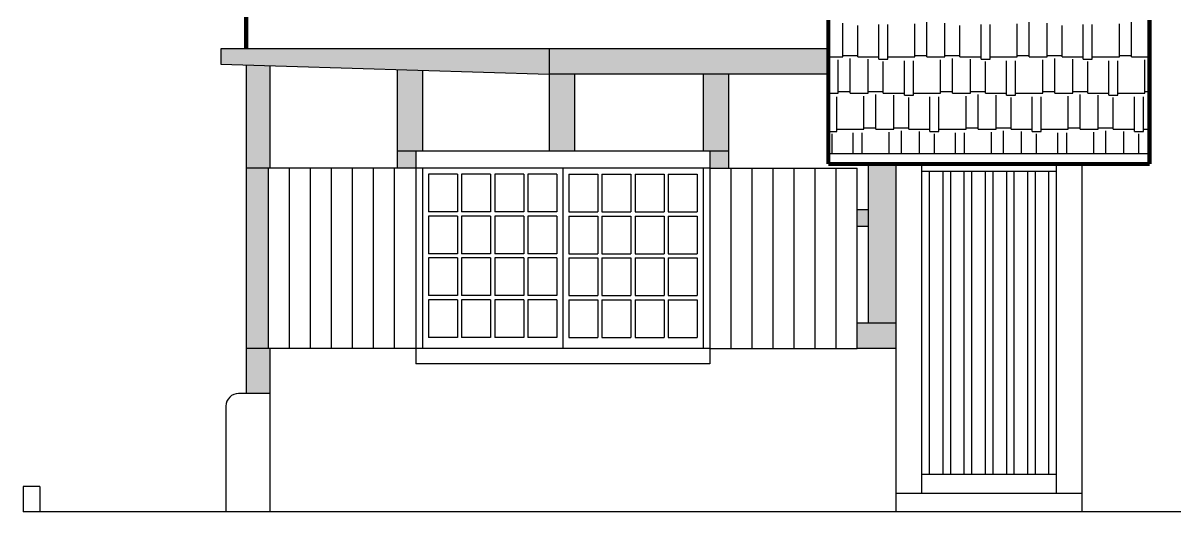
# Model space of a CAD drawing. Header units: inches. Extents: x 152 to 882, y 200 to 1468.
# Drawn here: x 152.4 to 420.4, y 1177.3 to 1290.9 of the extents above; entities that cross this region are included whole.
import ezdxf

# ---------------------------------------------------------------- set-up
doc = ezdxf.new("R2010")
doc.units = ezdxf.units.IN
doc.header["$LTSCALE"] = 200
doc.header["$MEASUREMENT"] = 0
doc.layers.get('0').update_dxf_attribs({"linetype": 'CONTINUOUS'})
for name, color, linetype in [('15', 92, 'CONTINUOUS'), ('25', 5, 'CONTINUOUS'), ('35', 7, 'CONTINUOUS'), ('45', 7, 'CONTINUOUS')]:
    doc.layers.add(name, color=color, linetype=linetype)

# ---------------------------------------------------------------- blocks, each defined once
blk = doc.blocks.new('*X4')
at = {"color": 0}
for p, q in [((79253.56, 32427.28), (79253.56, 32631.75)), ((79858.08, 32427.28), (79858.08, 32631.75)), ((80462.6, 32427.28), (80462.6, 32631.75)), ((78755.72, 32427.28), (78755.72, 32627.305)), ((78844.62, 32427.28), (78844.62, 32613.97)), ((78969.08, 32413.945), (78969.08, 32618.415)), ((79022.42, 32413.945), (79022.42, 32618.415)), ((79182.44, 32427.28), (79182.44, 32622.86)), ((79360.24, 32427.28), (79360.24, 32627.305)), ((79449.14, 32427.28), (79449.14, 32613.97)), ((79573.6, 32413.945), (79573.6, 32618.415)), ((79626.94, 32413.945), (79626.94, 32618.415)), ((79786.96, 32427.28), (79786.96, 32622.86)), ((79964.76, 32427.28), (79964.76, 32627.305)), ((80053.66, 32427.28), (80053.66, 32613.97)), ((80178.12, 32413.945), (80178.12, 32618.415)), ((80231.46, 32413.945), (80231.46, 32618.415)), ((80391.48, 32427.28), (80391.48, 32622.86)), ((80569.28, 32427.28), (80569.28, 32627.305)), ((78670.428, 32427.28), (78755.72, 32427.28)), ((78755.72, 32436.17), (78844.62, 32436.17)), ((78844.62, 32427.28), (78969.08, 32427.28)), ((79022.42, 32427.28), (79182.44, 32427.28)), ((79182.44, 32436.17), (79253.56, 32436.17)), ((79253.56, 32427.28), (79360.24, 32427.28)), ((79360.24, 32436.17), (79449.14, 32436.17)), ((79449.14, 32427.28), (79573.6, 32427.28)), ((79626.94, 32427.28), (79786.96, 32427.28)), ((79786.96, 32436.17), (79858.08, 32436.17)), ((79858.08, 32427.28), (79964.76, 32427.28)), ((79964.76, 32436.17), (80053.66, 32436.17)), ((80053.66, 32427.28), (80178.12, 32427.28)), ((80231.46, 32427.28), (80391.48, 32427.28)), ((80391.48, 32436.17), (80462.6, 32436.17)), ((80462.6, 32427.28), (80569.28, 32427.28)), ((80569.28, 32436.17), (80570.428, 32436.17)), ((78729.05, 32213.92), (78729.05, 32409.5)), ((78800.17, 32213.92), (78800.17, 32418.39)), ((78906.85, 32213.92), (78906.85, 32413.945)), ((78969.08, 32413.945), (79022.42, 32413.945)), ((78995.75, 32213.92), (78995.75, 32400.61)), ((79120.21, 32200.585), (79120.21, 32405.055)), ((79173.55, 32200.585), (79173.55, 32405.055)), ((79333.57, 32213.92), (79333.57, 32409.5)), ((79404.69, 32213.92), (79404.69, 32418.39)), ((79511.37, 32213.92), (79511.37, 32413.945)), ((79573.6, 32413.945), (79626.94, 32413.945)), ((79600.27, 32213.92), (79600.27, 32400.61)), ((79724.73, 32200.585), (79724.73, 32405.055)), ((79778.07, 32200.585), (79778.07, 32405.055)), ((79938.09, 32213.92), (79938.09, 32409.5)), ((80009.21, 32213.92), (80009.21, 32418.39)), ((80115.89, 32213.92), (80115.89, 32413.945)), ((80178.12, 32413.945), (80231.46, 32413.945)), ((80204.79, 32213.92), (80204.79, 32400.61)), ((80329.25, 32200.585), (80329.25, 32405.055)), ((80382.59, 32200.585), (80382.59, 32405.055)), ((80542.61, 32213.92), (80542.61, 32409.5)), ((78729.05, 32222.81), (78800.17, 32222.81)), ((78906.85, 32222.81), (78995.75, 32222.81)), ((79333.57, 32222.81), (79404.69, 32222.81)), ((79511.37, 32222.81), (79600.27, 32222.81)), ((79938.09, 32222.81), (80009.21, 32222.81)), ((80115.89, 32222.81), (80204.79, 32222.81)), ((80542.61, 32222.81), (80570.428, 32222.81)), ((78670.428, 32213.92), (78729.05, 32213.92)), ((78720.16, 31987.225), (78720.16, 32191.695)), ((78800.17, 32213.92), (78906.85, 32213.92)), ((78880.18, 32000.56), (78880.18, 32196.14)), ((78951.3, 32000.56), (78951.3, 32205.03)), ((78995.75, 32213.92), (79120.21, 32213.92)), ((79057.98, 32000.56), (79057.98, 32200.585)), ((79120.21, 32200.585), (79173.55, 32200.585)), ((79146.88, 32000.56), (79146.88, 32187.25)), ((79173.55, 32213.92), (79333.57, 32213.92)), ((79271.34, 31987.225), (79271.34, 32191.695)), ((79324.68, 31987.225), (79324.68, 32191.695)), ((79404.69, 32213.92), (79511.37, 32213.92)), ((79484.7, 32000.56), (79484.7, 32196.14)), ((79555.82, 32000.56), (79555.82, 32205.03)), ((79600.27, 32213.92), (79724.73, 32213.92)), ((79662.5, 32000.56), (79662.5, 32200.585)), ((79724.73, 32200.585), (79778.07, 32200.585)), ((79751.4, 32000.56), (79751.4, 32187.25)), ((79778.07, 32213.92), (79938.09, 32213.92)), ((79875.86, 31987.225), (79875.86, 32191.695)), ((79929.2, 31987.225), (79929.2, 32191.695)), ((80009.21, 32213.92), (80115.89, 32213.92)), ((80089.22, 32000.56), (80089.22, 32196.14)), ((80160.34, 32000.56), (80160.34, 32205.03)), ((80204.79, 32213.92), (80329.25, 32213.92)), ((80267.02, 32000.56), (80267.02, 32200.585)), ((80329.25, 32200.585), (80382.59, 32200.585)), ((80355.92, 32000.56), (80355.92, 32187.25)), ((80382.59, 32213.92), (80542.61, 32213.92)), ((80480.38, 31987.225), (80480.38, 32191.695)), ((80533.72, 31987.225), (80533.72, 32191.695)), ((78670.428, 31987.225), (78720.16, 31987.225)), ((78693.49, 31855), (78693.49, 31973.89)), ((78720.16, 32000.56), (78880.18, 32000.56)), ((78817.95, 31855), (78817.95, 31978.335)), ((78871.29, 31855), (78871.29, 31978.335)), ((78880.18, 32009.45), (78951.3, 32009.45)), ((78951.3, 32000.56), (79057.98, 32000.56)), ((79031.31, 31855), (79031.31, 31982.78)), ((79057.98, 32009.45), (79146.88, 32009.45)), ((79102.43, 31855), (79102.43, 31991.67)), ((79146.88, 32000.56), (79271.34, 32000.56)), ((79209.11, 31855), (79209.11, 31987.225)), ((79271.34, 31987.225), (79324.68, 31987.225)), ((79298.01, 31855), (79298.01, 31973.89)), ((79324.68, 32000.56), (79484.7, 32000.56)), ((79422.47, 31855), (79422.47, 31978.335)), ((79475.81, 31855), (79475.81, 31978.335)), ((79484.7, 32009.45), (79555.82, 32009.45)), ((79555.82, 32000.56), (79662.5, 32000.56)), ((79635.83, 31855), (79635.83, 31982.78)), ((79662.5, 32009.45), (79751.4, 32009.45)), ((79706.95, 31855), (79706.95, 31991.67)), ((79751.4, 32000.56), (79875.86, 32000.56)), ((79813.63, 31855), (79813.63, 31987.225)), ((79875.86, 31987.225), (79929.2, 31987.225)), ((79902.53, 31855), (79902.53, 31973.89)), ((79929.2, 32000.56), (80089.22, 32000.56)), ((80026.99, 31855), (80026.99, 31978.335)), ((80080.33, 31855), (80080.33, 31978.335)), ((80089.22, 32009.45), (80160.34, 32009.45)), ((80160.34, 32000.56), (80267.02, 32000.56)), ((80240.35, 31855), (80240.35, 31982.78)), ((80267.02, 32009.45), (80355.92, 32009.45)), ((80311.47, 31855), (80311.47, 31991.67)), ((80355.92, 32000.56), (80480.38, 32000.56)), ((80418.15, 31855), (80418.15, 31987.225)), ((80480.38, 31987.225), (80533.72, 31987.225)), ((80507.05, 31855), (80507.05, 31973.89)), ((80533.72, 32000.56), (80570.428, 32000.56))]:
    blk.add_line(p, q, dxfattribs=at)

msp = doc.modelspace()

# ---------------------------------------------------------------- linework, layer by layer
at = {"layer": '15'}
msp.add_line((723.75, 1177.34), (152.39, 1177.34), dxfattribs=at)
at = {"layer": '35'}
for p, q in [((339.75, 1284.95), (198.42, 1284.95)), ((198.42, 1284.95), (198.42, 1281.41)), ((274.83, 1284.95), (274.83, 1261.14)), ((198.42, 1281.41), (274.83, 1279.05)), ((204.33, 1281.22), (204.33, 1204.88)), ((209.83, 1281.05), (209.83, 1257.21)), ((239.42, 1280.14), (239.42, 1257.21)), ((245.32, 1279.96), (245.32, 1261.14)), ((339.75, 1279.05), (274.83, 1279.05)), ((280.73, 1279.05), (280.73, 1261.14)), ((310.63, 1279.05), (310.63, 1261.14)), ((316.54, 1279.05), (316.54, 1257.21)), ((316.54, 1261.14), (239.42, 1261.14)), ((243.75, 1261.14), (243.75, 1211.77)), ((312.21, 1261.14), (312.21, 1211.77)), ((414.5, 1260.55), (339.75, 1260.55)), ((243.75, 1257.21), (204.33, 1257.21)), ((209.52, 1215.31), (209.52, 1257.21)), ((214.4, 1215.31), (214.4, 1257.21)), ((219.28, 1215.31), (219.28, 1257.21)), ((224.16, 1215.31), (224.16, 1257.21)), ((229.03, 1215.31), (229.03, 1257.21)), ((233.91, 1215.31), (233.91, 1257.21)), ((238.79, 1215.31), (238.79, 1257.21)), ((312.21, 1257.21), (243.75, 1257.21)), ((245.32, 1257.21), (245.32, 1215.31)), ((277.98, 1257.21), (277.98, 1215.31)), ((310.63, 1257.21), (310.63, 1215.31)), ((312.21, 1257.21), (346.44, 1257.21)), ((317.17, 1215.31), (317.17, 1257.21)), ((322.04, 1215.31), (322.04, 1257.21)), ((326.92, 1215.31), (326.92, 1257.21)), ((331.8, 1215.31), (331.8, 1257.21)), ((336.68, 1215.31), (336.68, 1257.21)), ((341.56, 1215.31), (341.56, 1257.21)), ((346.44, 1215.31), (346.44, 1257.21)), ((349, 1258.19), (349, 1221.21)), ((355.49, 1258.19), (355.49, 1177.34)), ((361.47, 1258.19), (361.47, 1181.67)), ((392.79, 1258.19), (392.79, 1181.67)), ((398.77, 1258.19), (398.77, 1177.34)), ((253.44, 1255.83), (246.7, 1255.83)), ((246.7, 1255.83), (246.7, 1247.08)), ((253.44, 1255.83), (253.44, 1247.08)), ((261.16, 1255.83), (254.42, 1255.83)), ((254.42, 1255.83), (254.42, 1247.08)), ((261.16, 1255.83), (261.16, 1247.08)), ((262.14, 1255.83), (262.14, 1247.08)), ((268.88, 1255.83), (262.14, 1255.83)), ((268.88, 1255.83), (268.88, 1247.08)), ((269.86, 1255.83), (269.86, 1247.08)), ((276.6, 1255.83), (269.86, 1255.83)), ((276.6, 1255.83), (276.6, 1247.08)), ((279.36, 1255.83), (286.09, 1255.83)), ((279.36, 1255.83), (279.36, 1247.08)), ((286.09, 1255.83), (286.09, 1247.08)), ((287.08, 1255.83), (287.08, 1247.08)), ((287.08, 1255.83), (293.82, 1255.83)), ((293.82, 1255.83), (293.82, 1247.08)), ((294.8, 1255.83), (301.54, 1255.83)), ((294.8, 1255.83), (294.8, 1247.08)), ((301.54, 1255.83), (301.54, 1247.08)), ((302.52, 1255.83), (302.52, 1247.08)), ((302.52, 1255.83), (309.26, 1255.83)), ((309.26, 1255.83), (309.26, 1247.08)), ((392.79, 1256.42), (361.47, 1256.42)), ((363.24, 1256.42), (363.24, 1186)), ((366.39, 1256.42), (366.39, 1186)), ((368.16, 1256.42), (368.16, 1186)), ((371.3, 1256.42), (371.3, 1186)), ((373.07, 1256.42), (373.07, 1186)), ((376.22, 1256.42), (376.22, 1186)), ((378.03, 1256.42), (378.03, 1186)), ((381.18, 1256.42), (381.18, 1186)), ((382.95, 1256.42), (382.95, 1186)), ((386.1, 1256.42), (386.1, 1186)), ((387.87, 1256.42), (387.87, 1186)), ((391.02, 1256.42), (391.02, 1186)), ((253.44, 1247.08), (246.7, 1247.08)), ((261.16, 1247.08), (254.42, 1247.08)), ((268.88, 1247.08), (262.14, 1247.08)), ((276.6, 1247.08), (269.86, 1247.08)), ((279.36, 1247.08), (286.09, 1247.08)), ((287.08, 1247.08), (293.82, 1247.08)), ((294.8, 1247.08), (301.54, 1247.08)), ((302.52, 1247.08), (309.26, 1247.08)), ((349, 1247.57), (346.44, 1247.57)), ((246.7, 1246.09), (246.7, 1237.34)), ((253.44, 1246.09), (246.7, 1246.09)), ((253.44, 1246.09), (253.44, 1237.34)), ((254.42, 1246.09), (254.42, 1237.34)), ((261.16, 1246.09), (254.42, 1246.09)), ((261.16, 1246.09), (261.16, 1237.34)), ((262.14, 1246.09), (262.14, 1237.34)), ((268.88, 1246.09), (262.14, 1246.09)), ((268.88, 1246.09), (268.88, 1237.34)), ((269.86, 1246.09), (269.86, 1237.34)), ((276.6, 1246.09), (269.86, 1246.09)), ((276.6, 1246.09), (276.6, 1237.34)), ((279.36, 1246.09), (279.36, 1237.34)), ((279.36, 1246.09), (286.09, 1246.09)), ((286.09, 1246.09), (286.09, 1237.34)), ((287.08, 1246.09), (287.08, 1237.34)), ((287.08, 1246.09), (293.82, 1246.09)), ((293.82, 1246.09), (293.82, 1237.34)), ((294.8, 1246.09), (294.8, 1237.34)), ((294.8, 1246.09), (301.54, 1246.09)), ((301.54, 1246.09), (301.54, 1237.34)), ((302.52, 1246.09), (302.52, 1237.34)), ((302.52, 1246.09), (309.26, 1246.09)), ((309.26, 1246.09), (309.26, 1237.34)), ((349, 1243.64), (346.44, 1243.64)), ((253.44, 1237.34), (246.7, 1237.34)), ((253.44, 1236.36), (246.7, 1236.36)), ((246.7, 1236.36), (246.7, 1227.6)), ((253.44, 1236.36), (253.44, 1227.6)), ((261.16, 1237.34), (254.42, 1237.34)), ((261.16, 1236.36), (254.42, 1236.36)), ((254.42, 1236.36), (254.42, 1227.6)), ((261.16, 1236.36), (261.16, 1227.6)), ((268.88, 1237.34), (262.14, 1237.34)), ((262.14, 1236.36), (262.14, 1227.6)), ((268.88, 1236.36), (262.14, 1236.36)), ((268.88, 1236.36), (268.88, 1227.6)), ((276.6, 1237.34), (269.86, 1237.34)), ((269.86, 1236.36), (269.86, 1227.6)), ((276.6, 1236.36), (269.86, 1236.36)), ((276.6, 1236.36), (276.6, 1227.6)), ((279.36, 1237.34), (286.09, 1237.34)), ((279.36, 1236.36), (286.09, 1236.36)), ((279.36, 1236.36), (279.36, 1227.6)), ((286.09, 1236.36), (286.09, 1227.6)), ((287.08, 1237.34), (293.82, 1237.34)), ((287.08, 1236.36), (287.08, 1227.6)), ((287.08, 1236.36), (293.82, 1236.36)), ((293.82, 1236.36), (293.82, 1227.6)), ((294.8, 1237.34), (301.54, 1237.34)), ((294.8, 1236.36), (301.54, 1236.36)), ((294.8, 1236.36), (294.8, 1227.6)), ((301.54, 1236.36), (301.54, 1227.6)), ((302.52, 1237.34), (309.26, 1237.34)), ((302.52, 1236.36), (302.52, 1227.6)), ((302.52, 1236.36), (309.26, 1236.36)), ((309.26, 1236.36), (309.26, 1227.6)), ((253.44, 1227.6), (246.7, 1227.6)), ((261.16, 1227.6), (254.42, 1227.6)), ((268.88, 1227.6), (262.14, 1227.6)), ((276.6, 1227.6), (269.86, 1227.6)), ((279.36, 1227.6), (286.09, 1227.6)), ((287.08, 1227.6), (293.82, 1227.6)), ((294.8, 1227.6), (301.54, 1227.6)), ((302.52, 1227.6), (309.26, 1227.6)), ((253.44, 1226.62), (246.7, 1226.62)), ((246.7, 1226.62), (246.7, 1217.86)), ((253.44, 1226.62), (253.44, 1217.86)), ((261.16, 1226.62), (254.42, 1226.62)), ((254.42, 1226.62), (254.42, 1217.86)), ((261.16, 1226.62), (261.16, 1217.86)), ((268.88, 1226.62), (262.14, 1226.62)), ((262.14, 1226.62), (262.14, 1217.86)), ((268.88, 1226.62), (268.88, 1217.86)), ((276.6, 1226.62), (269.86, 1226.62)), ((269.86, 1226.62), (269.86, 1217.86)), ((276.6, 1226.62), (276.6, 1217.86)), ((279.36, 1226.62), (286.09, 1226.62)), ((279.36, 1226.62), (279.36, 1217.86)), ((286.09, 1226.62), (286.09, 1217.86)), ((287.08, 1226.62), (293.82, 1226.62)), ((287.08, 1226.62), (287.08, 1217.86)), ((293.82, 1226.62), (293.82, 1217.86)), ((294.8, 1226.62), (301.54, 1226.62)), ((294.8, 1226.62), (294.8, 1217.86)), ((301.54, 1226.62), (301.54, 1217.86)), ((302.52, 1226.62), (302.52, 1217.86)), ((302.52, 1226.62), (309.26, 1226.62)), ((309.26, 1226.62), (309.26, 1217.86)), ((355.49, 1221.21), (346.44, 1221.21)), ((253.44, 1217.86), (246.7, 1217.86)), ((261.16, 1217.86), (254.42, 1217.86)), ((268.88, 1217.86), (262.14, 1217.86)), ((276.6, 1217.86), (269.86, 1217.86)), ((279.36, 1217.86), (286.09, 1217.86)), ((287.08, 1217.86), (293.82, 1217.86)), ((294.8, 1217.86), (301.54, 1217.86)), ((302.52, 1217.86), (309.26, 1217.86)), ((243.75, 1215.31), (204.33, 1215.31)), ((209.83, 1215.31), (209.83, 1204.88)), ((312.21, 1215.31), (243.75, 1215.31)), ((312.21, 1215.31), (346.44, 1215.31)), ((355.49, 1215.31), (346.44, 1215.31)), ((312.21, 1211.77), (243.75, 1211.77)), ((209.83, 1204.88), (202.56, 1204.88)), ((209.83, 1204.88), (209.83, 1177.34)), ((199.61, 1201.93), (199.61, 1177.34)), ((392.79, 1186), (361.47, 1186)), ((156.33, 1183.24), (152.39, 1183.24)), ((152.39, 1183.24), (152.39, 1177.34)), ((156.33, 1183.24), (156.33, 1177.34)), ((355.49, 1181.67), (398.77, 1181.67))]:
    msp.add_line(p, q, dxfattribs=at)
at = {"layer": '35', "const_width": 0.984}
for points in [[(204.33, 1425.87), (204.33, 1284.95)], [(339.75, 1291.64), (339.75, 1258.19)], [(414.5, 1291.64), (414.5, 1258.19)], [(414.5, 1258.19), (339.75, 1258.19)]]:
    msp.add_lwpolyline(points, dxfattribs=at)
at = {"layer": '35'}
msp.add_arc((202.56, 1201.93), 2.95, 90, 180, dxfattribs=at)
at = {"layer": '45'}
for points in [[(198.42, 1284.95), (274.83, 1284.95), (198.42, 1281.41), (274.83, 1279.05)], [(274.83, 1284.95), (339.75, 1284.95), (274.83, 1279.05), (339.75, 1279.05)], [(204.33, 1281.22), (204.33, 1257.21), (209.83, 1281.05), (209.83, 1257.21)], [(239.42, 1280.14), (239.42, 1261.14), (245.32, 1279.96), (245.32, 1261.14)], [(274.83, 1279.05), (274.83, 1261.14), (280.73, 1279.05), (280.73, 1261.14)], [(310.63, 1279.05), (310.63, 1261.14), (316.54, 1279.05), (316.54, 1261.14)], [(239.42, 1261.14), (243.75, 1261.14), (239.42, 1257.21), (243.75, 1257.21)], [(312.21, 1261.14), (316.54, 1261.14), (312.21, 1257.21), (316.54, 1257.21)], [(204.33, 1257.21), (204.33, 1215.31), (209.52, 1257.21), (209.52, 1215.31)], [(349, 1258.19), (349, 1221.21), (355.49, 1258.19), (355.49, 1221.21)], [(346.44, 1247.57), (349, 1247.57), (346.44, 1243.64), (349, 1243.64)], [(346.44, 1221.21), (355.49, 1221.21), (346.44, 1215.31), (355.49, 1215.31)], [(204.33, 1215.31), (204.33, 1204.88), (209.83, 1215.31), (209.83, 1204.88)]]:
    msp.add_solid(points, dxfattribs=at)

# ---------------------------------------------------------------- block references
at = {"layer": '25', "xscale": 0.03934426229508197, "yscale": 0.03934426229508197, "zscale": 0.03934426229508197}
msp.add_blockref('*X4', (-2755.48, 7.24), dxfattribs=at)

doc.saveas('drawing.dxf')
